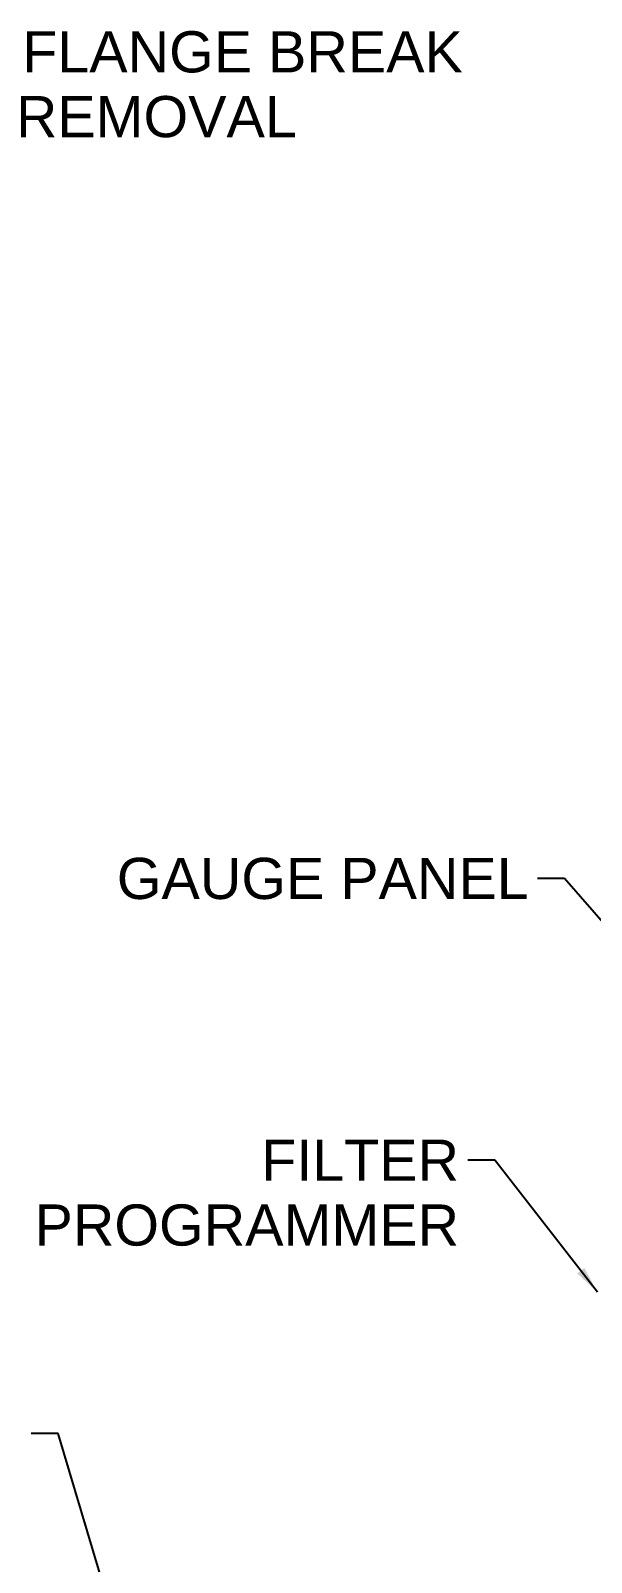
# Model space of a CAD drawing. Header units: inches. Extents: x 20 to 536, y 8 to 344.
# Drawn here: x 191.5 to 224.2, y 98.3 to 187.7 of the extents above; entities that cross this region are included whole.
import ezdxf

# ---------------------------------------------------------------- set-up
doc = ezdxf.new("R2010")
doc.units = ezdxf.units.IN
doc.header["$LTSCALE"] = 16
doc.header["$MEASUREMENT"] = 0
doc.layers.add('Symbol', color=7, linetype='Continuous', lineweight=25)
doc.layers.add('Symbol (ANSI)', color=7, linetype='Continuous', lineweight=25)
doc.styles.add('Standard D-E', font='arial.ttf')
doc.dimstyles.new('in [mm] D-E NeptuneBenson$7', dxfattribs={"dimscale": 16, "dimtxt": 0.15, "dimasz": 0.098425, "dimexe": 0.125, "dimexo": 0.063, "dimgap": 0.031496, "dimtad": 0, "dimtih": 1, "dimtoh": 1, "dimdec": 4, "dimrnd": 1e-08, "dimzin": 3, "dimdsep": 46, "dimlunit": 5, "dimtxsty": 'Standard D-E', "dimcen": 0.09, "dimdle": 0.393701, "dimclrd": 256, "dimclre": 256, "dimclrt": 256, "dimadec": 1, "dimazin": 1, "dimtfac": 1, "dimtofl": 0, "dimtmove": 0, "dimatfit": 3, "dimfxl": 1, "dimfrac": 1, "dimtolj": 1, "dimtzin": 4, "dimlwd": -1, "dimlwe": -1, "dimarcsym": 0})

msp = doc.modelspace()

# ---------------------------------------------------------------- texts
at = {"layer": 'Symbol', "insert": (216.524061, 122.997156), "char_height": 2.40000008, "width": 24.78109945, "attachment_point": 3, "line_spacing_factor": 0.944221, "style": 'Standard D-E'}
msp.add_mtext('\\fArial|b0|i0;FILTER\\P\\fArial|b0|i0;PROGRAMMER', dxfattribs=at)
at = {"layer": 'Symbol (ANSI)', "insert": (172.409488, 187.635639), "char_height": 2.40000008, "width": 44.35244282, "attachment_point": 1, "line_spacing_factor": 0.944221, "style": 'Standard D-E'}
msp.add_mtext('\\fArial|b0|i0;REQUIRED FLANGE BREAK\\P\\fArial|b0|i0;FOR HEAD REMOVAL', dxfattribs=at)
at = {"layer": 'Symbol (ANSI)', "insert": (220.587337, 139.431703), "char_height": 2.40000008, "width": 24.04207545, "attachment_point": 3, "style": 'Standard D-E'}
msp.add_mtext('\\fArial|b0|i0;GAUGE PANEL', dxfattribs=at)

# ---------------------------------------------------------------- leaders
at = {"layer": 'Symbol', "annotation_type": 0, "has_hookline": 1, "hookline_direction": 1, "text_width": 24.473125}
msp.add_leader([(224.594299, 114.108616), (218.602801, 121.797156), (217.027998, 121.797156)], dimstyle='in [mm] D-E NeptuneBenson$7', override={"dimtad": 0}, dxfattribs=at)
at = {"layer": 'Symbol (ANSI)', "annotation_type": 0, "has_hookline": 1}
for points, hookline_direction, text_width in [([(165.182576, 175.001036), (170.330748, 186.435639), (171.905551, 186.435639)], 0, 44.070943), ([(232.278426, 127.215937), (222.666078, 138.231703), (221.091274, 138.231703)], 1, 23.738064), ([(174.752076, 88.697871), (195.83574, 96.803497), (193.141439, 105.860532), (191.566636, 105.860532)], 1, 44.070943)]:
    msp.add_leader(points, dimstyle='in [mm] D-E NeptuneBenson$7', override={"dimtad": 0}, dxfattribs=dict(at, hookline_direction=hookline_direction, text_width=text_width))

doc.saveas('drawing.dxf')
